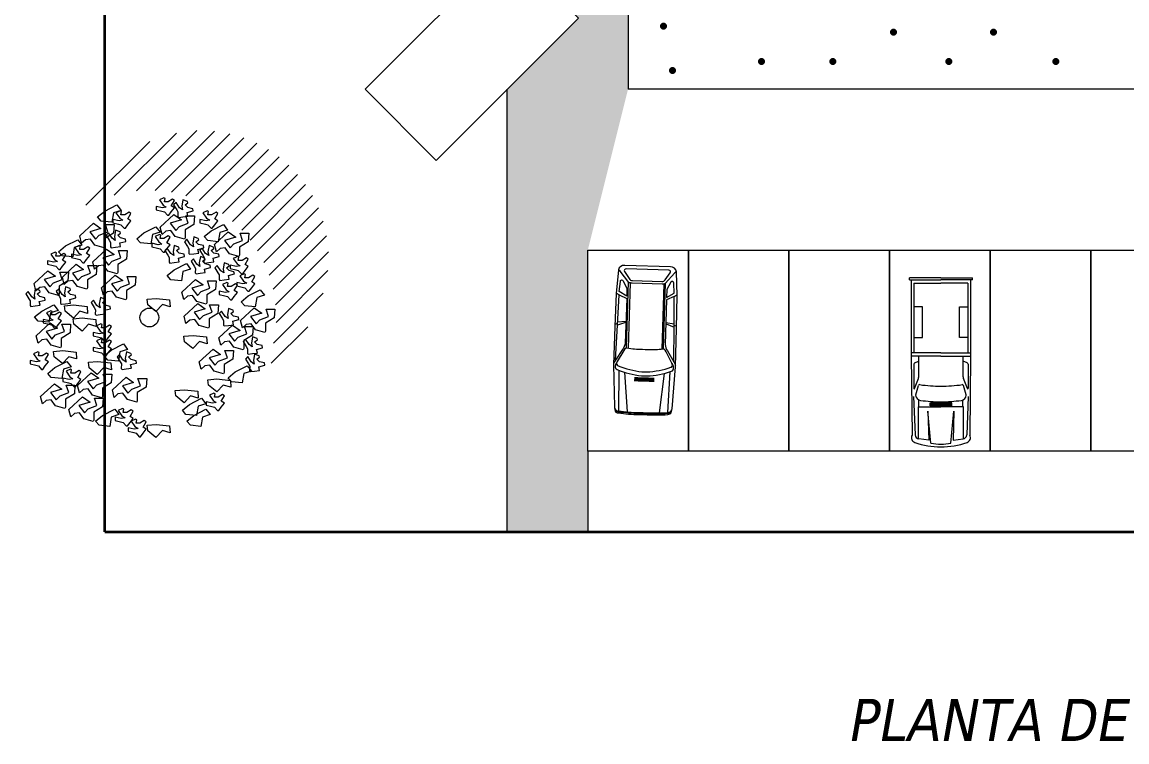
# Model space of a CAD drawing. Header units: millimetres. Extents: x 262 to 370, y -104 to 114.
# Drawn here: x 266.44 to 293.9, y 33.44 to 51.33 of the extents above; entities that cross this region are included whole.
import ezdxf

# ---------------------------------------------------------------- set-up
doc = ezdxf.new("R2010")
doc.units = ezdxf.units.MM
doc.header["$LTSCALE"] = 0.1
doc.layers.get('0').update_dxf_attribs({"lineweight": 9})
for name, color, linetype, lineweight in [('detalles', 2, 'Continuous', 9), ('gruesomarco', 20, 'Continuous', 100), ('letreros y cotas', 6, 'Continuous', 13), ('mobiliario', 3, 'Continuous', 13), ('terreno', 8, 'Continuous', 35)]:
    doc.layers.add(name, color=color, linetype=linetype, lineweight=lineweight)
doc.styles.get("Standard").update_dxf_attribs({"font": 'tahoma.ttf', "oblique": 10, "height": 0.35})

# ---------------------------------------------------------------- blocks, each defined once
blk = doc.blocks.new('BRANCHO2', base_point=(16.83, 36.07))
for p, q in [((16.78256489369278, 36.09718241385954), (16.82440972142156, 36.10115080325709)), ((16.82440972142156, 36.10115080325709), (16.8867425573393, 36.09416231735898)), ((16.7857268308746, 36.07214155454837), (16.78256489369278, 36.09718241385954)), ((16.82354466026916, 36.04100382103861), (16.7857268308746, 36.07214155454837)), ((16.85344027342794, 36.07260582294585), (16.82354466026916, 36.04100382103861)), ((16.88865692736133, 36.06243613423904), (16.85344027342794, 36.07260582294585)), ((16.8867425573393, 36.09416231735898), (16.88865692736133, 36.06243613423904))]:
    blk.add_line(p, q)
blk = doc.blocks.new('BRANCHO1', base_point=(16.66, 36.12))
for p, q in [((16.57301832006208, 36.14979948632452), (16.63628943259033, 36.20833145586446)), ((16.63628943259033, 36.20833145586446), (16.67073213193272, 36.18366151489208)), ((16.70239922913031, 36.16825125039427), (16.69085524748258, 36.20218086784121)), ((16.69085524748258, 36.20218086784121), (16.73110147858231, 36.20218086784121)), ((16.73110147858231, 36.20218086784121), (16.72826279457058, 36.16210066237102)), ((16.58166053583114, 36.11593745775695), (16.57301832006208, 36.14979948632452)), ((16.67073213193272, 36.18366151489208), (16.6190050010522, 36.16825125039427)), ((16.6190050010522, 36.16825125039427), (16.64486856649246, 36.1343892218267)), ((16.64486856649246, 36.1343892218267), (16.66215299803059, 36.15290857477583)), ((16.66215299803059, 36.15290857477583), (16.70239922913031, 36.16825125039427)), ((16.72826279457058, 36.16210066237102), (16.68801656347085, 36.13749831027802)), ((16.59888188550234, 36.13134772225477), (16.58166053583114, 36.11593745775695)), ((16.62190676693086, 36.1343892218267), (16.59888188550234, 36.13134772225477)), ((16.64202988248073, 36.10667778128239), (16.62190676693086, 36.1343892218267)), ((16.68511479759218, 36.09437660523589), (16.64202988248073, 36.10667778128239)), ((16.68801656347085, 36.10052719325913), (16.68511479759218, 36.09437660523589)), ((16.68801656347085, 36.13749831027802), (16.68801656347085, 36.10052719325913))]:
    blk.add_line(p, q)
blk = doc.blocks.new('BRANCHO3', base_point=(16.71, 35.96))
for p, q in [((16.68987688445014, 36.03490605145767), (16.66975376890028, 36.0256463749831)), ((16.66975376890028, 36.0256463749831), (16.68697511857147, 36.0010440228901)), ((16.68697511857147, 36.0010440228901), (16.70135778423094, 35.99178434641554)), ((16.69561733434054, 36.03179696300635), (16.68987688445014, 36.03490605145767)), ((16.69271556846187, 36.01645428738792), (16.69561733434054, 36.03179696300635)), ((16.71, 36.01645428738792), (16.69271556846187, 36.01645428738792)), ((16.73012311554986, 36.02875546343441), (16.71, 36.01645428738792)), ((16.72431958379254, 35.99793493443878), (16.738702249452, 36.02260487541116)), ((16.738702249452, 35.98867525796422), (16.72431958379254, 35.99793493443878)), ((16.738702249452, 36.02260487541116), (16.73012311554986, 36.02875546343441)), ((16.65537110324081, 35.99489343486685), (16.65537110324081, 35.97948317036904)), ((16.68407335269281, 35.98867525796422), (16.65537110324081, 35.99489343486685)), ((16.65537110324081, 35.97948317036904), (16.68123466868107, 35.97333258234578)), ((16.68123466868107, 35.97333258234578), (16.69271556846187, 35.97022349389447)), ((16.70135778423094, 35.99178434641554), (16.68407335269281, 35.98867525796422)), ((16.69271556846187, 35.97022349389447), (16.70709823412134, 35.95481322939666)), ((16.70709823412134, 35.95481322939666), (16.71283868401174, 35.95481322939666)), ((16.71283868401174, 35.95481322939666), (16.72431958379254, 35.97022349389447)), ((16.72431958379254, 35.97022349389447), (16.738702249452, 35.98867525796422))]:
    blk.add_line(p, q)
blk = doc.blocks.new('TREEO')
at = {"xscale": 3.6, "yscale": 3.6, "zscale": 3.6}
for name, p in [('BRANCHO3', (0.3457751462609272, 1.788432096724371)), ('BRANCHO3', (-0.3742248537390767, 1.572432096724363)), ('BRANCHO3', (1.065775146260925, 1.572432096724363)), ('BRANCHO1', (0.5257751462609169, 1.464432096724359)), ('BRANCHO1', (-0.8062248537390801, 1.320432096724362)), ('BRANCHO1', (1.425775146260917, 1.176432096724365)), ('BRANCHO3', (0.2737751462609159, 1.176432096724365)), ('BRANCHO3', (-1.454224853739079, 0.8884320967243713)), ('BRANCHO3', (-1.058224853739081, 0.9964320967243754)), ('BRANCHO1', (-0.5902248537390784, 0.8884320967243713)), ('BRANCHO1', (-1.09422485373908, 0.6364320967243702)), ('BRANCHO3', (1.569775146260927, 0.8164320967243599)), ('BRANCHO1', (-1.562224853739077, 0.5284320967243661)), ('BRANCHO1', (-0.4462248537390751, 0.4564320967243549)), ('BRANCHO3', (1.677775146260918, 0.5284320967243661)), ('BRANCHO1', (0.8857751462609219, 0.3844320967243692)), ('BRANCHO3', (1.389775146260924, 0.3844320967243692)), ('BRANCHO2', (0.1657751462609247, 0.2764320967243651)), ('BRANCHO3', (-1.526224853739078, -0.08356790327564001)), ('BRANCHO2', (-1.202224853739078, 0.168432096724361)), ('BRANCHO1', (0.9217751462609277, -0.01156790327562873)), ('BRANCHO1', (1.85777514626092, -0.08356790327564001)), ('BRANCHO2', (-1.058224853739081, -0.0475679032756216)), ('BRANCHO1', (-1.526224853739078, -0.335567903275641)), ('BRANCHO3', (-0.6982248537390761, -0.2995679032756226)), ('BRANCHO1', (1.497775146260915, -0.3715679032756339)), ('BRANCHO3', (-0.6982248537390761, -0.5515679032756236)), ('BRANCHO2', (0.7777751462609179, -0.335567903275641)), ('BRANCHO3', (-1.742224853739079, -0.7675679032756317)), ('BRANCHO2', (-1.382224853739081, -0.587567903275642)), ('BRANCHO1', (1.173775146260916, -0.7675679032756317)), ('BRANCHO2', (-0.8062248537390801, -0.7675679032756317)), ('BRANCHO3', (-1.202224853739078, -1.055567903275626)), ('BRANCHO1', (-0.8422248537390794, -1.16356790327563)), ('BRANCHO1', (-1.454224853739079, -1.343567903275645)), ('BRANCHO1', (-0.2662248537390789, -1.235567903275641)), ('BRANCHO2', (1.173775146260916, -1.055567903275626)), ('BRANCHO1', (-0.9862248537390764, -1.559567903275628)), ('BRANCHO2', (0.633775146260921, -1.235567903275641)), ('BRANCHO3', (1.173775146260916, -1.451567903275624)), ('BRANCHO3', (-0.3382248537390774, -1.703567903275625)), ('BRANCHO3', (-0.1222248537390756, -1.88356790327564)), ('BRANCHO2', (0.1657751462609247, -1.811567903275629))]:
    blk.add_blockref(name, p, dxfattribs=at)
at = {"yscale": 3.6, "zscale": 3.6}
for name, p, xscale, rotation in [('BRANCHO3', (0.5257751462609169, 1.752432096724353), 3.6, 315.0000000000102), ('BRANCHO2', (-0.6262248537390777, 1.752432096724378), 3.599999999999999, 33.69006752598449), ('BRANCHO3', (-0.5902248537390848, 1.248432096724351), 3.6, 315.0000000000102), ('BRANCHO2', (0.02177514626092131, 1.392432096724373), 3.599999999999999, 33.69006752598449), ('BRANCHO3', (0.7057751462609195, 1.140432096724372), 3.6, 315.0000000000102), ('BRANCHO2', (1.137775146260923, 1.428432096724366), 3.599999999999999, 33.69006752598449), ('BRANCHO2', (-1.274224853739077, 1.176432096724365), 3.599999999999999, 33.69006752598449), ('BRANCHO3', (0.38177514626092, 0.9964320967243496), 3.6, 315.0000000000102), ('BRANCHO3', (0.9577751462609206, 0.9964320967243496), 3.6, 315.0000000000102), ('BRANCHO3', (0.8137751462609109, 0.8164320967243599), 3.6, 315.0000000000102), ('BRANCHO2', (0.5257751462609169, 0.7804320967243672), 3.599999999999999, 33.69006752598449), ('BRANCHO3', (1.209775146260922, 0.7084320967243558), 3.6, 315.0000000000102), ('BRANCHO3', (-1.922224853739082, 0.2764320967243651), 3.6, 315.0000000000102), ('BRANCHO3', (-1.41822485373908, 0.3124320967243324), 3.6, 315.0000000000102), ('BRANCHO2', (1.749775146260916, 0.3484320967243764), 3.599999999999999, 33.69006752598449), ('BRANCHO3', (-0.8422248537390794, 0.1324320967243426), 3.6, 315.0000000000102), ('BRANCHO2', (-1.670224853739081, 0.09643209672437536), 3.599999999999999, 33.69006752598449), ('BRANCHO3', (1.28177514626092, -0.04756790327564714), 3.6, 315.0000000000102), ('BRANCHO2', (-0.5182248537390799, -0.5515679032756236), 3.599999999999999, 33.69006752598449), ('BRANCHO3', (1.677775146260918, -0.5155679032756308), 3.6, 315.0000000000102), ('BRANCHO3', (-0.4102248537390822, -0.7675679032756317), 3.6, 315.0000000000102), ('BRANCHO3', (1.713775146260911, -0.8035679032756502), 3.6, 315.0000000000102), ('BRANCHO2', (-1.454224853739079, -0.8395679032756431), 3.599999999999999, 33.69006752598449), ('BRANCHO2', (1.533775146260921, -0.9115679032756288), 3.599999999999999, 33.69006752598449), ('BRANCHO2', (0.7777751462609179, -1.451567903275624), 3.599999999999999, 33.69006752598449), ('BRANCHO2', (-0.6622248537390769, -1.631567903275639), 3.599999999999999, 33.69006752598449), ('BRANCHO2', (0.8497751462609164, -1.631567903275639), 3.599999999999999, 33.69006752598449)]:
    blk.add_blockref(name, p, dxfattribs=dict(at, xscale=xscale, rotation=rotation))
blk = doc.blocks.new('vanplanta')
for p, q in [((4.696851042257117, 0.9524264451727216), (4.654223467935129, 1.02572782958884)), ((5.350711884431703, 0.7616769608571796), (5.377429923363161, 0.9696470441148685)), ((5.38280331039812, 0.7710617959345774), (5.45585449008547, 0.9716314107301564)), ((5.41222658156229, 0.9693490497284355), (5.433815830909865, 1.032174907618202)), ((6.31935146054816, 0.990279165584392), (6.398337984800494, 1.039135271245981)), ((6.5730314957883, 0.8997837329481757), (7.583512904332011, 0.8767814409755448)), ((5.998295813857471, 0.7286147377532983), (4.368115116398728, 0.7286147377532983)), ((4.392702530739358, 0.6872869588734463), (6.015653480987009, 0.6872869588734463)), ((6.616025692208709, 0.7600875598838419), (7.59989306791525, 0.6633838055910086)), ((6.732373304266858, 0.5009017591506932), (6.831018353641134, 0.5009017591506932)), ((6.732373304266858, 0.4809017591506932), (6.831018353641134, 0.4809017591506932)), ((6.732373304266858, 0.4609017591506932), (6.831018353641134, 0.4609017591506932)), ((6.732373304266858, 0.4409017591506932), (6.831018353641134, 0.4409017591506932)), ((6.732373304266858, 0.4209017591506932), (6.831018353641134, 0.4209017591506932)), ((6.732373304266858, 0.4009017591506931), (6.831018353641134, 0.4009017591506931)), ((6.732373304266858, 0.3809017591506931), (6.831018353641134, 0.3809017591506931)), ((6.732373304266858, 0.3609017591506931), (6.831018353641134, 0.3609017591506931)), ((6.732373304266858, 0.3409017591506931), (6.831018353641134, 0.3409017591506931)), ((6.732373304266858, 0.3209017591506931), (6.831018353641134, 0.3209017591506931)), ((6.732373304266858, 0.3009017591506931), (6.831018353641134, 0.3009017591506931)), ((6.732373304266858, 0.280901759150693), (6.831018353641134, 0.280901759150693)), ((6.732373304266858, 0.2535374536529247), (6.831018353641134, 0.2535374536529247)), ((6.732373304266858, 0.2335374536529247), (6.831018353641134, 0.2335374536529247)), ((6.732373304266858, 0.2135374536529246), (6.831018353641134, 0.2135374536529246)), ((6.732373304266858, 0.1935374536529246), (6.831018353641134, 0.1935374536529246)), ((6.732373304266858, 0.1735374536529246), (6.831018353641134, 0.1735374536529246)), ((6.732373304266858, 0.1535374536529246), (6.831018353641134, 0.1535374536529246)), ((6.732373304266858, 0.1335374536529248), (6.831018353641134, 0.1335374536529248)), ((6.732373304266858, 0.1135374536529248), (6.831018353641134, 0.1135374536529248)), ((6.732373304266858, 0.09353745365292476), (6.831018353641134, 0.09353745365292476)), ((6.732373304266858, 0.07353745365292474), (6.831018353641134, 0.07353745365292474)), ((6.732373304266858, 0.05353745365292473), (6.831018353641134, 0.05353745365292473)), ((6.732373304266858, 0.03353745365292471), (6.831018353641134, 0.03353745365292449)), ((5.998295813857471, -0.1941755249496806), (4.368115116398728, -0.1941755249496806)), ((4.392702530739358, -0.1528477460698285), (6.015653480987009, -0.1528477460698285)), ((5.350711884431703, -0.2272377480535619), (5.377429923363161, -0.4352078313112506)), ((5.38280331039812, -0.2366225831309596), (5.45585449008547, -0.4371921979265387)), ((6.616025692208709, -0.2256483470802237), (7.59989306791525, -0.1289445927873905)), ((4.696851042257117, -0.4179872323691041), (4.654223467935129, -0.491288616785222)), ((5.41222658156229, -0.4349098369248177), (5.433815830909865, -0.4977356948145841)), ((6.31935146054816, -0.4558399527807744), (6.398337984800494, -0.5046960584423634)), ((6.5730314957883, -0.365344520144558), (7.583512904332011, -0.3423422281719271))]:
    blk.add_line(p, q)
for points in [[(7.485164881104917, 0.9835164904913071), (6.439022246971744, 1.039428864563146), (5.487145678931631, 1.032559756356977), (4.667704111662317, 1.026646350162102), (4.078903100445257, 0.9865276545489475, 0.3979313615646581), (3.962728063504773, 0.8353125529346044), (3.962728063504773, -0.3008733401309867, 0.3979313615646581), (4.078903100445257, -0.4520884417453299), (4.667704111662317, -0.4922071373584842), (5.487145678931631, -0.4981205435533598), (6.439022246971744, -0.5049896517595283), (7.485164881104917, -0.4490772776876892), (7.556743315021687, -0.4401115628770285, 0.3299011892169272), (7.633344955391423, -0.3464287621368158, 0.02851260699960735), (7.655583631075867, 0.163180422846871), (7.655583631075867, 0.2672196064018086), (7.655583631075867, 0.3712587899567468, 0.02851260699960735), (7.633344955391423, 0.8808679749404337, 0.3299011892169272), (7.556743315021687, 0.9745507756806465)], [(4.285699870176207, -0.1779582014339178, 0.3199543467105063), (4.33104578054817, -0.09810069165493918), (4.33104578054817, 0.6325399044585813, 0.3199543467105063), (4.285699870176207, 0.7123974142375356), (4.11173734983049, 0.8336286551812506, 0.6763527044243107), (4.046467350979643, 0.8005499865038432), (4.046467350979643, -0.2661107737002819, 0.6763527044243124), (4.11173734983049, -0.2991894423776329)], [(4.530560706714025, 0.7635149153455898), (4.722933394542297, 0.7635149153455898), (4.611978671013109, 0.9517284801946123), (4.365171993806587, 0.9320125877983431, 0.784733932854512), (4.342237634342875, 0.8601077234829941)], [(4.782985893854583, 0.7616769608571796), (5.893290874974864, 0.7616769608571796, 0.1134769663298338), (6.052887158316768, 0.8269426939138271), (6.319351460548159, 0.990279165584392), (5.45585449008547, 0.9716314107301564), (4.693073256688193, 0.9523308563556455)], [(4.530560706714025, -0.2290757025419721), (4.722933394542297, -0.2290757025419721), (4.611978671013109, -0.4172892673909945), (4.365171993806587, -0.3975733749947254, -0.784733932854512), (4.342237634342875, -0.3256685106793764)], [(4.782985893854583, -0.2272377480535619), (5.893290874974864, -0.2272377480535619, -0.1134769663298338), (6.052887158316768, -0.2925034811102094), (6.319351460548159, -0.4558399527807744), (5.45585449008547, -0.4371921979265387), (4.693073256688193, -0.4178916435520277)]]:
    blk.add_lwpolyline(points, format="xyb", close=True)
for points in [[(4.078903100445251, 0.9865276545489473), (4.105392940767777, 0.948089928680533), (4.378823121889997, 0.7196693887586725, -0.1597665020228409), (4.396772111231755, 0.6411972597147484), (4.396772111231755, -0.1067580469111249, -0.1597665020228412), (4.378823121889997, -0.1852301759550548), (4.105392940767777, -0.4136507158769152), (4.078903100445251, -0.4520884417453295)], [(6.040584357081385, 0.2672196064018091), (6.040584357081385, 0.201785478150053, -0.05276226546072064), (6.013359150169812, -0.18354483131268, 0.2024015196742108), (6.023120306828829, -0.2213761816684485, 0.06683953367281538), (6.037153918638919, -0.2354097934785377), (6.07932722249286, -0.2609634115319404), (6.355537840593867, -0.4119537884851532, 0.08190819503052289), (6.432864491470519, -0.4507358350424679, 0.04309693710814132), (6.46867260265674, -0.4582585474765479, 0.3202545716573335), (6.557026371792706, -0.4105505400386678, 0.06748777442778096), (6.690956906702739, 0.2003847244594139), (6.690956906702739, 0.2672196064018095), (6.690956906702739, 0.3340544883442038, 0.06748777442778096), (6.557026371792706, 0.9449897528422854, 0.3202545716573335), (6.46867260265674, 0.9926977602801658, 0.04309693710814132), (6.432864491470519, 0.9851750478460856, 0.08190819503052289), (6.355537840594015, 0.9463930012888512), (6.07932722249286, 0.7954026243355581), (6.037153918638919, 0.7698490062821555, 0.06683953367281538), (6.023120306828829, 0.7558153944720667, 0.2024015196742108), (6.013359150169812, 0.7179840441162977)], [(6.355537840594015, -0.4119537884852331, 0.1311488054323694), (6.39956414718346, -0.4273138660879283, 0.2128284114803243), (6.451407949387144, -0.4051008340763698, 0.0672821548443296), (6.45778243735672, -0.390617975323805, 0.06876812799297799), (6.590956906702739, 0.2044833784263371), (6.59095690670274, 0.2672196064018089), (6.590956906702739, 0.3299558343772806, 0.06876812799297799), (6.45778243735672, 0.9250571881274229, 0.0672821548443296), (6.451407949387144, 0.9395400468799878, 0.2128284114803243), (6.39956414718346, 0.9617530788915462, 0.1311488054323694), (6.355537840594015, 0.9463930012888512, -2.369064097216601)], [(7.512248062344101, -0.4438523662282465, 0.2668720815049724), (7.583597855472676, -0.341406208038137, 0.02853148929568888), (7.605583631075867, 0.1628445083289882), (7.605583631075867, 0.2672196064018086), (7.605583631075867, 0.3715947044746297, 0.02853148929568888), (7.583597855472676, 0.8758454208417549, 0.2668720815049724), (7.512248062344101, 0.9782915790318644, -4.462862337560574)], [(7.556349612078274, -0.4401608770086405, 0.1756500023251148), (7.601037746793372, -0.344223603131081, 0.02850905316311406), (7.623155464456852, 0.1630462833240425), (7.623155464456852, 0.2672196064018086), (7.623155464456852, 0.3713929294795753, 0.02850905316311298), (7.601037746793374, 0.8786628159346795, 0.1756500023251471), (7.556349612078274, 0.9746000898122585, 0.2668720815049718)], [(6.013359150169812, 0.7179840441162977, -0.05276226546072064), (6.040584357081385, 0.3326537346535647), (6.040584357081385, 0.2672196064018086)]]:
    blk.add_lwpolyline(points, format="xyb")
blk = doc.blocks.new('camio')
at = {"layer": 'mobiliario', "linetype": 'Continuous'}
for p, q in [((63.14148046790835, 53.19089912645653), (63.14148046790835, 53.97382110826806)), ((63.1861951094794, 53.97382110826806), (63.14148046790835, 53.97382110826806)), ((63.1861951094794, 53.97382110826806), (63.1861951094794, 53.19089912645653)), ((63.1861951094794, 53.92709793321922), (65.08835031806704, 53.92709793321922)), ((63.27189018546817, 53.86170868151024), (63.27189018546817, 53.19089912645653)), ((63.27189018546817, 53.86170868151024), (64.99958598434208, 53.86170868151024)), ((63.86248810111758, 53.65261863939598), (63.86248810111758, 53.86170868151024)), ((64.62444965659854, 53.86170868151024), (64.62444965659854, 53.65261863939598)), ((64.99958598434208, 53.19089912645653), (64.99958598434208, 53.92709793321922)), ((65.08835031806704, 53.92709793321922), (67.05352613746402, 53.90831474535301)), ((65.08922207175968, 53.19089912645653), (65.08922207175968, 53.92709793321922)), ((65.2553414565253, 53.8445722984536), (65.20952303230044, 53.74293274156884)), ((65.28430101691958, 53.86328377001121), (65.88848688422915, 53.86328377001121)), ((65.8914589148688, 53.84747223131492), (65.64412414848087, 53.75108665697411)), ((66.04697840034244, 53.81814026110008), (65.81738607703922, 53.75002617113427)), ((66.0884273749518, 53.8691687034829), (67.04532167731998, 53.83123840563133)), ((64.62444965659854, 53.65261863939598), (63.86248810111758, 53.65261863939598)), ((65.60074455558535, 53.74293274156884), (65.08922207175968, 53.74293274156884)), ((66.34362127601382, 53.73766082994774), (66.1735166770148, 53.73766082994774)), ((66.34362127601382, 53.75197281114891), (66.34362127601382, 53.19089912645653)), ((67.14139578162906, 53.75197281114891), (66.34362127601382, 53.75197281114891)), ((67.17754118263004, 53.49529060594872), (67.1431419593024, 53.74261535875633)), ((66.24961073219058, 53.45960182421044), (66.24961073219058, 53.19089912645653)), ((66.32114050208804, 53.45960182421044), (66.24961073219058, 53.45960182421044)), ((66.32114050208804, 53.19089912645653), (66.32114050208804, 53.45960182421044)), ((66.45242407142398, 53.51480049364403), (67.17754118263004, 53.49529060594872)), ((67.24845735847232, 53.43853401415184), (66.45242407142398, 53.51480049364403)), ((63.14148046790835, 53.19089912645653), (63.14148046790835, 52.40797695391014)), ((63.1861951094794, 52.40797695391014), (63.1861951094794, 53.19089912645653)), ((63.27189018546817, 52.52008938066795), (63.27189018546817, 53.19089912645653)), ((64.99958598434208, 53.19089912645653), (64.99958598434208, 52.45470012895897)), ((65.08922207175968, 53.19089912645653), (65.08922207175968, 52.45470012895897)), ((66.24961073219058, 52.92219604723289), (66.24961073219058, 53.19089912645653)), ((66.32114050208804, 53.19089912645653), (66.32114050208804, 52.92219604723289)), ((66.34362127601382, 52.62982525102928), (66.34362127601382, 53.19089912645653)), ((64.62444965659854, 52.72917942278221), (63.86248810111758, 52.72917942278221)), ((63.86248810111758, 52.72917942278221), (63.86248810111758, 52.52008938066795)), ((64.62444965659854, 52.52008938066795), (64.62444965659854, 52.72917942278221)), ((66.32114050208804, 52.92219604723289), (66.24961073219058, 52.92219604723289)), ((67.24845735847232, 52.94326385729149), (66.45242407142398, 52.86699756853417)), ((66.45242407142398, 52.86699756853417), (67.17754118263004, 52.88650745622948)), ((67.17754118263004, 52.88650745622948), (67.1431419593024, 52.639182512687)), ((63.1861951094794, 52.45470012895897), (65.08835031806704, 52.45470012895897)), ((63.27189018546817, 52.52008938066795), (64.99958598434208, 52.52008938066795)), ((65.08835031806704, 52.45470012895897), (67.05352613746402, 52.47348350756005)), ((65.60074455558535, 52.63886532060936), (65.08922207175968, 52.63886532060936)), ((65.2553414565253, 52.53722576372459), (65.20952303230044, 52.63886532060936)), ((65.28430101691958, 52.51851448290184), (65.88848688422915, 52.51851448290184)), ((65.8914589148688, 52.53432602159813), (65.64412414848087, 52.63071140520409)), ((66.04697840034244, 52.56365780107811), (65.81738607703922, 52.63177208177879)), ((66.0884273749518, 52.51262916796043), (67.04532167731998, 52.55055965654686)), ((66.34362127601382, 52.64413723223046), (66.1735166770148, 52.64413723223046)), ((67.14139578162906, 52.62982525102928), (66.34362127601382, 52.62982525102928)), ((63.1861951094794, 52.40797695391014), (63.14148046790835, 52.40797695391014))]:
    blk.add_line(p, q, dxfattribs=at)
for centre, radius, start, end in [((65.28430101691958, 53.83151764147118), 0.03176609575748444, 89.99999499103654, 155.7344663934907), ((65.88848688422915, 53.85509857408837), 0.008185131847858428, 291.2906731722527, 89.99999499103654), ((66.05601351081607, 53.78768600694969), 0.03176609575748444, 84.687637779135, 106.524285310438), ((66.04599478065249, 53.67993988268211), 0.1399769425392151, 7.995965174306003, 84.687637779135), ((67.0412470084357, 53.72844337694481), 0.1028757214546204, 7.918182980036264, 87.73003626190146), ((67.11374018012759, 53.79928955309227), 0.1245479106903076, 19.25334636053082, 118.9116529929538), ((65.37190439521548, 53.19089912645653), 1.969576644897461, 359.9999993167538, 19.25334636053082), ((65.60074455558535, 53.86240295641258), 0.1194701075553894, 270, 291.2906731722527), ((65.82642118751285, 53.71957191698387), 0.03176609575748444, 106.524285310438, 188.0962783414103), ((62.11004202186344, 53.19089912645653), 3.722027587890625, 359.9999993167538, 8.096286992831558), ((62.56450559913394, 53.19089912645653), 3.655645751953125, 359.9999993167538, 7.995965174306003), ((65.95415365516422, 53.19089912645653), 1.317780303955078, 359.9999993167538, 10.83134062331835), ((62.11004202186344, 53.19089912645653), 3.722027587890625, 351.9037116406732, 359.9999993167538), ((62.56450559913394, 53.19089912645653), 3.655645751953125, 352.0040334592014, 359.9999993167538), ((65.37190439521548, 53.19089912645653), 1.969576644897461, 340.7466522729666, 359.9999993167538), ((65.95415365516422, 53.19089912645653), 1.317780303955078, 349.1686580101932, 359.9999993167538), ((65.28430101691958, 52.55028042070702), 0.03176609575748444, 204.2655354277428, 270), ((65.60074455558535, 52.51939510576561), 0.1194701075553894, 68.70932546123916, 89.99999499103654), ((65.82642118751285, 52.66222614519432), 0.03176609575748444, 171.9037234798185, 253.4757182183316), ((65.88848688422915, 52.52669948808983), 0.008185131847858428, 270, 68.70932546123916), ((66.05601351081607, 52.5941120552285), 0.03176609575748444, 253.4757182183316, 275.312347193982), ((66.04599478065249, 52.70185798876122), 0.1399769425392151, 275.312347193982, 352.0040334592014), ((67.0412470084357, 52.65335468523338), 0.1028757214546204, 272.2699623716085, 352.081815653474), ((67.11374018012759, 52.58250850908593), 0.1245479106903076, 241.08834882828, 340.7466522729666)]:
    blk.add_arc(centre, radius, start, end, dxfattribs=at)
for points in [[(66.32114050208804, 53.19089912645653), (66.24961073219058, 53.19089912645653), (66.32114050208804, 53.45960182421044), (66.24961073219058, 53.45960182421044)], [(66.32114050208804, 53.19089912645653), (66.24961073219058, 53.19089912645653), (66.32114050208804, 52.92219604723289), (66.24961073219058, 52.92219604723289)]]:
    blk.add_solid(points, dxfattribs=at)
blk = doc.blocks.new('sombras')
at = {"layer": 'letreros y cotas'}
h = blk.add_hatch(dxfattribs=at)
h.set_pattern_fill('ANSI31', color=256, scale=0.1, style=0)
h.set_pattern_definition([(45, (19.06233449662977, 4.353450338928951), (-0.2245064030267288, 0.2245064030267289), [])])
edge = h.paths.add_edge_path()
edge.add_arc((561.8031991810423, 160.2362083958853), 2.401428548737798, 294.4996074296767, 523.0853259866143)
edge.add_arc((560.5014998098437, 158.7496835911222), 2.401428548737798, -16.91467401338582, 114.4996074296767, ccw=False)
edge = h.paths.add_edge_path()
edge.add_arc((570.2882367456297, 160.5795384148594), 2.401428548737798, 294.4996074296767, 523.0853259866143)
edge.add_arc((568.9865373744311, 159.0930136100963), 2.401428548737798, -16.91467401338582, 114.4996074296767, ccw=False)
edge = h.paths.add_edge_path()
edge.add_arc((545.9974259155633, 160.2362083958853), 2.401428548737798, 294.4996074296767, 523.0853259866143)
edge.add_arc((544.6957265443648, 158.7496835911222), 2.401428548737798, -16.91467401338582, 114.4996074296767, ccw=False)
edge = h.paths.add_edge_path()
edge.add_arc((554.0650014778838, 160.3969733974548), 2.401428548737798, 294.4996074296767, 523.0853259866143)
edge.add_arc((552.7633021066853, 158.9104485926916), 2.401428548737798, -16.91467401338582, 114.4996074296767, ccw=False)
edge = h.paths.add_edge_path()
edge.add_arc((538.2592282124049, 160.3969733974548), 2.401428548737798, 294.4996074296767, 523.0853259866143)
edge.add_arc((536.9575288412063, 158.9104485926916), 2.401428548737798, -16.91467401338582, 114.4996074296767, ccw=False)
edge = h.paths.add_edge_path()
edge.add_arc((549.878802642306, 141.7685703210967), 2.401428548737798, 343.0853259866142, 474.4996074296768)
edge.add_arc((551.1805020135046, 143.2550951258598), 2.401428548737798, -65.5003925703233, 163.0853259866142, ccw=False)
edge = h.paths.add_edge_path()
edge.add_arc((570.1645120974815, 150.73203551137), 2.401428548737798, 294.4996074296767, 523.0853259866143)
edge.add_arc((568.862812726283, 149.2455107066069), 2.401428548737798, -16.91467401338582, 114.4996074296767, ccw=False)
edge = h.paths.add_edge_path()
edge.add_arc((570.5173901547341, 136.7984470085273), 2.401428548737798, 294.4996074296767, 523.0853259866143)
edge.add_arc((569.2156907835356, 135.3119222037642), 2.401428548737798, -16.91467401338582, 114.4996074296767, ccw=False)
edge = h.paths.add_edge_path()
edge.add_arc((559.8495910650225, 137.0723812948702), 2.401428548737798, 294.4996074296767, 523.0853259866143)
edge.add_arc((558.547891693824, 135.5858564901071), 2.401428548737798, -16.91467401338582, 114.4996074296767, ccw=False)
edge = h.paths.add_edge_path()
edge.add_arc((565.4065935227459, 136.8600620248719), 2.401428548737798, 294.4996074296767, 523.0853259866143)
edge.add_arc((564.1048941515473, 135.3735372201088), 2.401428548737798, -16.91467401338582, 114.4996074296767, ccw=False)
edge = h.paths.add_edge_path()
edge.add_arc((570.419889758662, 143.8379703723226), 2.401428548737798, 294.4996074296767, 523.0853259866143)
edge.add_arc((569.1181903874634, 142.3514455675594), 2.401428548737798, -16.91467401338582, 114.4996074296767, ccw=False)
edge = h.paths.add_edge_path()
edge.add_arc((547.1837606134568, 147.632050822173), 2.401428548737798, 294.4996074296767, 523.0853259866143)
edge.add_arc((545.8820612422583, 146.1455260174098), 2.401428548737798, -16.91467401338582, 114.4996074296767, ccw=False)
edge = h.paths.add_edge_path()
edge.add_arc((542.6484265062247, 150.9206917559727), 2.401428548737798, 294.4996074296767, 523.0853259866143)
edge.add_arc((541.3467271350262, 149.4341669512095), 2.401428548737798, -16.91467401338582, 114.4996074296767, ccw=False)
edge = h.paths.add_edge_path()
edge.add_arc((554.7700335800129, 138.0795385885129), 2.401428548737798, 294.4996074296767, 523.0853259866143)
edge.add_arc((553.4683342088143, 136.5930137837498), 2.401428548737798, -16.91467401338582, 114.4996074296767, ccw=False)
edge = h.paths.add_edge_path()
edge.add_arc((509.635711628407, 162.404834455171), 2.401428548737798, 294.4996074296755, 523.0853259866138)
edge.add_arc((508.3340122572084, 160.9183096504079), 2.401428548737798, -16.914674013386104, 114.4996074296755, ccw=False)
edge = h.paths.add_edge_path()
edge.add_arc((488.8644757262528, 161.5613777874689), 2.401428548737798, 294.4996074296755, 523.0853259866138)
edge.add_arc((487.5627763550543, 160.0748529827058), 2.401428548737798, -16.914674013386104, 114.4996074296755, ccw=False)
edge = h.paths.add_edge_path()
edge.add_arc((482.8286815177893, 161.6867744886931), 2.401428548737798, 294.4996074296755, 523.0853259866138)
edge.add_arc((481.5269821465907, 160.20024968393), 2.401428548737798, -16.914674013386104, 114.4996074296755, ccw=False)
edge = h.paths.add_edge_path()
edge.add_arc((477.2192772721673, 161.2630322471211), 2.401428548737798, 294.4996074296755, 523.0853259866138)
edge.add_arc((475.9175779009688, 159.7765074423579), 2.401428548737798, -16.914674013386104, 114.4996074296755, ccw=False)
edge = h.paths.add_edge_path()
edge.add_arc((477.1517357094789, 153.3761051314466), 2.401428548737798, 294.4996074296755, 523.0853259866138)
edge.add_arc((475.8500363382803, 151.8895803266834), 2.401428548737798, -16.914674013386104, 114.4996074296755, ccw=False)
edge = h.paths.add_edge_path()
edge.add_arc((477.3509302851997, 147.9987343229896), 2.401428548737798, 294.4996074296755, 523.0853259866138)
edge.add_arc((476.0492309140012, 146.5122095182265), 2.401428548737798, -16.914674013386104, 114.4996074296755, ccw=False)
edge = h.paths.add_edge_path()
edge.add_arc((475.2243093765505, 133.689917502514), 1.720709275836569, 353.8327702272225, 463.7521631890683)
edge.add_arc((476.5260087477491, 135.1764423072771), 1.720709275836569, -76.24783681093169, 173.8327702272225, ccw=False)
edge = h.paths.add_edge_path()
edge.add_arc((476.5260087477491, 130.8727675044206), 1.720709275836569, 283.7521631890682, 533.832770227222)
edge.add_arc((475.2243093765505, 129.3862426996575), 1.720709275836569, -6.1672297727780006, 103.75216318906809, ccw=False)
edge = h.paths.add_edge_path()
edge.add_arc((475.8739096616217, 96.24301988672508), 3.15180672505549, 300.5248985121823, 517.0600349041074)
edge.add_arc((474.5722102904232, 94.75649508196196), 3.15180672505549, -22.939965095892603, 120.52489851218229, ccw=False)
edge = h.paths.add_edge_path()
edge.add_arc((533.7874987604318, 95.8445717379604), 3.15180672505549, 300.5248985121831, 517.0600349041074)
edge.add_arc((532.4857993892333, 94.35804693319727), 3.15180672505549, -22.93996509589209, 120.52489851218229, ccw=False)

msp = doc.modelspace()

# ---------------------------------------------------------------- hatches: boundary and pattern name
at = {"layer": 'detalles'}
h = msp.add_hatch(dxfattribs=at)
h.set_pattern_fill('AR-HBONE', color=256, scale=0.0035, style=0)
h.set_pattern_definition([(45, (-285.428672474971, -14.92969533784705), (4.973799150320701e-17, 0.5028943427798727), [1.0668, -0.3556]), (135, (-285.177225474971, -14.67824833784705), (4.973799150320701e-17, 0.5028943427798727), [1.0668, -0.3556])])
edge = h.paths.add_edge_path()
edge.add_line((280.500275130419, 45.66010991252179), (281.500275130419, 49.66010991252179))
edge.add_line((281.500275130419, 49.66010991252179), (281.5002751304191, 69.61795251242077))
edge.add_line((281.500275130419, 69.6179525124208), (272.1508865315278, 70.83594218334255))
edge.add_arc((312.5002751304191, 65.66010991252159), 40.68000000000011, 153.2831469049776, 172.6902816954894, ccw=False)
edge.add_line((276.1633050400727, 83.94909579619724), (269.0244668995764, 87.5598016609228))
edge.add_line((269.0244668995764, 87.5598016609228), (268.5541915018488, 86.45290033878982))
edge.add_line((268.5541915018488, 86.45290033878982), (274.568264938644, 83.41108179608554))
edge.add_arc((312.5002751304191, 65.66010991252182), 41.88, 154.921903921268, 174.3290387117798)
edge.add_line((270.8252450846164, 69.7984997783326), (278.500275130419, 68.79863682249072))
edge.add_line((278.500275130419, 68.79863682249072), (278.500275130419, 67.33777944218548))
edge.add_line((278.500275130419, 67.33777944218548), (280.2680420833855, 65.5700124892191))
edge.add_line((280.2680420833855, 65.5700124892191), (278.500275130419, 63.80224553625277))
edge.add_line((278.500275130419, 63.80224553625274), (280.2680420833855, 62.03447858328636))
edge.add_line((280.2680420833855, 62.03447858328636), (278.500275130419, 60.26671163031997))
edge.add_line((278.500275130419, 60.26671163032), (280.2680420833855, 58.49894467735362))
edge.add_line((280.2680420833855, 58.49894467735362), (278.500275130419, 56.73117772438727))
edge.add_line((278.500275130419, 56.73117772438727), (280.2680420833855, 54.96341077142088))
edge.add_line((280.2680420833855, 54.96341077142088), (278.500275130419, 53.19564381845456))
edge.add_line((278.500275130419, 53.19564381845453), (280.2680420833855, 51.42787686548814))
edge.add_line((280.2680420833855, 51.42787686548814), (278.500275130419, 49.66010991252179))
edge.add_line((278.500275130419, 49.66010991252179), (278.500275130419, 38.66010991252179))
edge.add_line((278.500275130419, 38.66010991252179), (280.500275130419, 38.66010991252179))
edge.add_line((280.500275130419, 38.66010991252179), (280.500275130419, 45.66010991252179))
edge = h.paths.add_edge_path(flags=16)
edge.add_line((270.8252450846164, 69.79849977833263), (278.500275130419, 68.79863682249075))

# ---------------------------------------------------------------- linework, layer by layer
for p, q in [((281.500275130419, 69.69862851715567), (281.500275130419, 49.66010991252176)), ((278.500275130419, 38.66010991252176), (278.500275130419, 49.66010991252176)), ((299.7389707965614, 49.66010991252176), (281.500275130419, 49.66010991252176)), ((280.500275130419, 40.66010991252176), (280.500275130419, 38.66010991252176)), ((322.5002751304191, 38.66010991252176), (278.500275130419, 38.66010991252176))]:
    msp.add_line(p, q, dxfattribs=at)
at = {"layer": 'gruesomarco'}
for p in [(282.3824340464349, 51.23300371882198), (288.1011815252953, 51.08322449639894), (290.584992463713, 51.08322449639894), (284.8193499229892, 50.34744686339894), (286.5916521376549, 50.34744686339894), (289.4716437888016, 50.34744686339894), (292.130097552652, 50.34744686339894), (282.6039719337311, 50.12605778925007)]:
    msp.add_point(p, dxfattribs=at)
at = {"layer": 'mobiliario'}
for points in [[(278.500275130419, 53.1956438184545), (280.2680420833854, 51.42787686548812), (276.7325081774526, 47.89234295955538), (274.9647412244863, 49.66010991252176)], [(280.500275130419, 45.66010991252176), (283.000275130419, 45.66010991252176), (283.000275130419, 40.66010991252176), (280.500275130419, 40.66010991252176)], [(283.000275130419, 45.66010991252176), (285.500275130419, 45.66010991252176), (285.500275130419, 40.66010991252176), (283.000275130419, 40.66010991252176)], [(285.500275130419, 45.66010991252176), (288.000275130419, 45.66010991252176), (288.000275130419, 40.66010991252176), (285.500275130419, 40.66010991252176)], [(288.000275130419, 45.66010991252176), (290.500275130419, 45.66010991252176), (290.500275130419, 40.66010991252176), (288.000275130419, 40.66010991252176)], [(290.500275130419, 45.66010991252176), (293.000275130419, 45.66010991252176), (293.000275130419, 40.66010991252176), (290.500275130419, 40.66010991252176)], [(293.000275130419, 45.66010991252176), (295.500275130419, 45.66010991252176), (295.500275130419, 40.66010991252176), (293.000275130419, 40.66010991252176)]]:
    msp.add_lwpolyline(points, close=True, dxfattribs=at)
at = {"layer": 'mobiliario', "ltscale": 0.5}
msp.add_circle((312.5002751304191, 65.66010991252176), 18.73000000000003, dxfattribs=at)
at = {"layer": 'mobiliario'}
msp.add_circle((269.6048515003509, 43.98654673167519), 0.2332020121282548, dxfattribs=at)
at = {"layer": 'terreno'}
for q in [(268.500275130419, 114.2601099125218), (366.5002751304191, 38.66010991252179)]:
    msp.add_line((268.500275130419, 38.66010991252179), q, dxfattribs=at)

# ---------------------------------------------------------------- block references
at = {"layer": 'detalles'}
msp.add_blockref('sombras', (-204.9685533253129, -50.75897153841009), dxfattribs=at)
at = {"layer": 'letreros y cotas', "rotation": 270}
msp.add_blockref('camio', (236.0859290179997, 108.1123130027922), dxfattribs=at)
at = {"layer": 'mobiliario', "xscale": 1.5, "yscale": 1.5, "zscale": 1.5}
msp.add_blockref('TREEO', (269.554261242895, 43.87767634305968), dxfattribs=at)
at = {"layer": 'mobiliario', "color": 0, "rotation": 268.2254701796865}
msp.add_blockref('vanplanta', (281.8423864691183, 49.23198466794332), dxfattribs=at)

# ---------------------------------------------------------------- texts
at = {"layer": 'detalles', "oblique": 10}
msp.add_text('PLANTA DE COBERTURA', height=1.05, dxfattribs=at).set_placement((286.9384276322706, 33.45713076335539))

doc.saveas('drawing.dxf')
